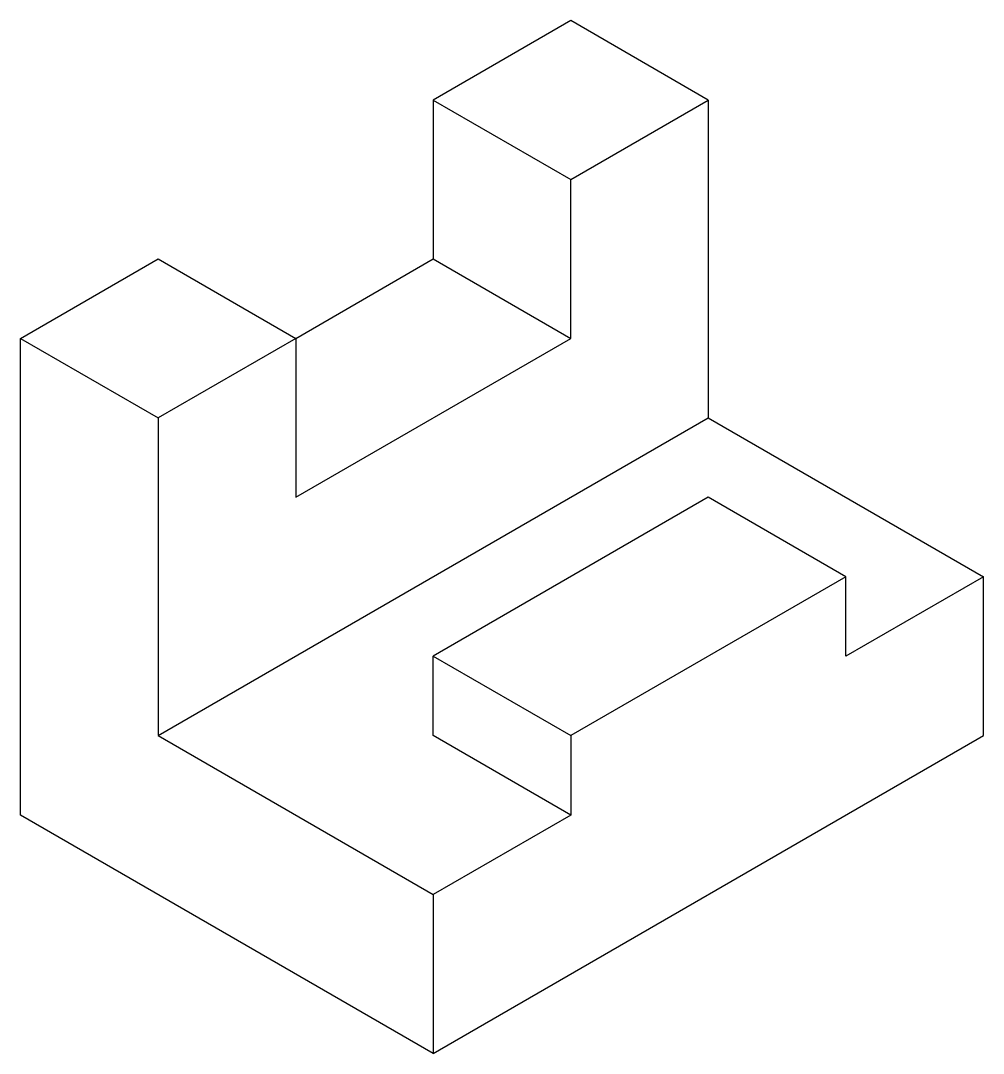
# Model space of a CAD drawing. Header units: millimetres. Extents: x 2971.1 to 3031.7, y 1248.9 to 1313.9.
import ezdxf

# ---------------------------------------------------------------- set-up
doc = ezdxf.new("R2010")
doc.units = ezdxf.units.MM

msp = doc.modelspace()

# ---------------------------------------------------------------- linework, layer by layer
for p, q in [((3005.749, 1313.923), (2997.089, 1308.923)), ((3014.409, 1308.923), (3005.749, 1313.923)), ((2997.089, 1308.923), (3005.749, 1303.923)), ((2997.089, 1308.923), (2997.089, 1298.923)), ((3005.749, 1303.923), (3014.409, 1308.923)), ((3014.409, 1308.923), (3014.409, 1288.923)), ((3005.749, 1293.923), (3005.749, 1303.923)), ((2971.108, 1293.923), (2979.768, 1298.923)), ((2979.768, 1298.923), (2988.429, 1293.923)), ((2988.429, 1293.923), (2997.089, 1298.923)), ((2997.089, 1298.923), (3005.749, 1293.923)), ((2971.108, 1263.923), (2971.108, 1293.923)), ((2971.108, 1293.923), (2979.768, 1288.923)), ((2988.429, 1293.923), (2979.768, 1288.923)), ((2988.429, 1293.923), (2988.429, 1283.923)), ((2988.429, 1283.923), (3005.749, 1293.923)), ((2979.768, 1288.923), (2979.768, 1268.923)), ((2979.768, 1268.923), (3014.409, 1288.923)), ((3014.409, 1288.923), (3031.73, 1278.923)), ((3014.409, 1283.923), (2997.089, 1273.923)), ((3023.07, 1278.923), (3014.409, 1283.923)), ((3023.07, 1278.923), (3005.749, 1268.923)), ((3031.73, 1278.923), (3023.07, 1273.923)), ((3023.07, 1273.923), (3023.07, 1278.923)), ((3031.73, 1268.923), (3031.73, 1278.923)), ((2997.089, 1273.923), (3005.749, 1268.923)), ((2997.089, 1268.923), (2997.089, 1273.923)), ((2979.768, 1268.923), (2997.089, 1258.923)), ((2997.089, 1248.923), (3031.73, 1268.923)), ((3005.749, 1263.923), (2997.089, 1268.923)), ((3005.749, 1268.923), (3005.749, 1263.923)), ((2997.089, 1248.923), (2971.108, 1263.923)), ((3005.749, 1263.923), (2997.089, 1258.923)), ((2997.089, 1258.923), (2997.089, 1248.923))]:
    msp.add_line(p, q)

doc.saveas('drawing.dxf')
